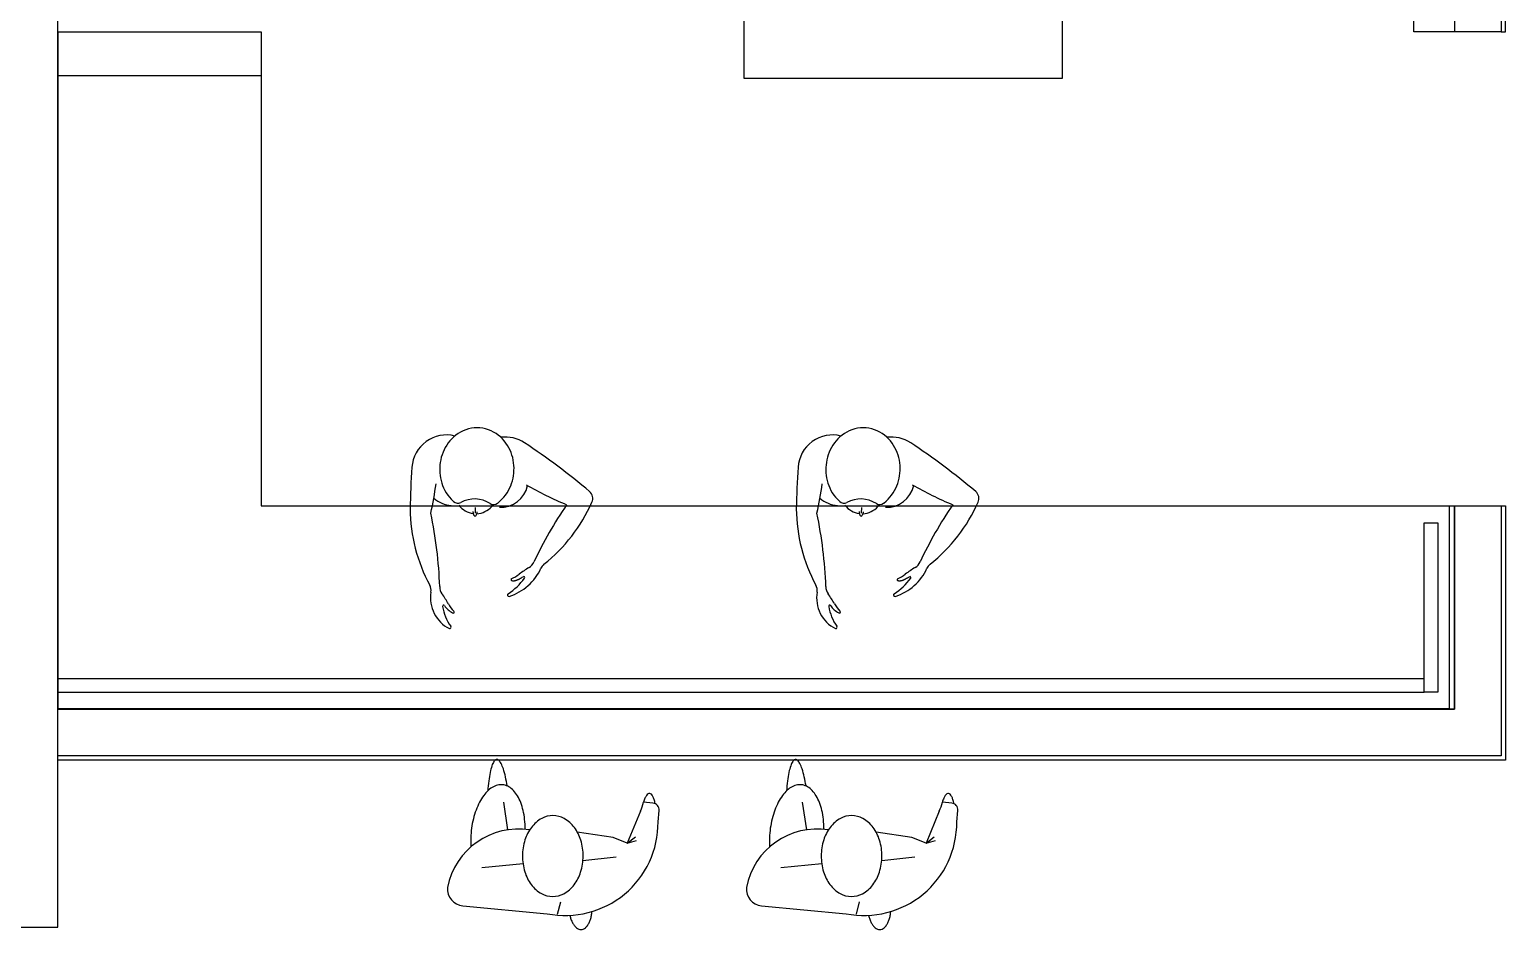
# Model space of a CAD drawing. Header units: millimetres. Extents: x -155 to 94595, y -3153 to 63413.
# Drawn here: x 81562 to 85915, y 25030 to 27683 of the extents above; entities that cross this region are included whole.
import ezdxf

# ---------------------------------------------------------------- set-up
doc = ezdxf.new("R2010")
doc.units = ezdxf.units.MM
for name, color, linetype in [('4', 251, 'Continuous'), ('int', 185, 'Continuous'), ('section', 2, 'Continuous'), ('wall', 5, 'Continuous')]:
    doc.layers.add(name, color=color, linetype=linetype)

msp = doc.modelspace()

# ---------------------------------------------------------------- linework, layer by layer
at = {"layer": '4'}
msp.add_lwpolyline([(84607.365, 27877.627), (84607.365, 27539.135), (83669.865, 27539.135), (83669.865, 27877.627)], close=True, dxfattribs=at)
at = {"layer": 'int'}
for p, q in [((85902.165, 28876.983), (85902.165, 27676.983)), ((85914.865, 27676.983), (85914.865, 28876.983)), ((81644.865, 25679.241), (81644.865, 27676.983)), ((81644.865, 27676.983), (82244.865, 27676.983)), ((81644.865, 27676.983), (81644.865, 25679.241)), ((82244.865, 27676.983), (82244.865, 26279.241)), ((85902.165, 27676.983), (85764.865, 27676.983)), ((85902.165, 27676.983), (85914.865, 27676.983)), ((81646.428, 27547.876), (82244.865, 27547.876)), ((81646.428, 25680.805), (81646.428, 27547.876)), ((82244.865, 27547.876), (82244.865, 26279.241)), ((82801.587, 26470.647), (82796.587, 26464.349)), ((82807.044, 26476.638), (82801.587, 26470.647)), ((82812.948, 26482.274), (82807.044, 26476.638)), ((82819.287, 26487.508), (82812.948, 26482.274)), ((82826.04, 26492.291), (82819.287, 26487.508)), ((82833.18, 26496.571), (82826.04, 26492.291)), ((82840.674, 26500.3), (82833.18, 26496.571)), ((82848.479, 26503.431), (82840.674, 26500.3)), ((82856.546, 26505.921), (82848.479, 26503.431)), ((82864.817, 26507.734), (82856.546, 26505.921)), ((82873.23, 26508.843), (82864.817, 26507.734)), ((82881.719, 26509.228), (82873.23, 26508.843)), ((82890.213, 26508.882), (82881.719, 26509.228)), ((82898.642, 26507.807), (82890.213, 26508.882)), ((82906.937, 26506.017), (82898.642, 26507.807)), ((82915.033, 26503.537), (82906.937, 26506.017)), ((82922.87, 26500.399), (82915.033, 26503.537)), ((82930.395, 26496.643), (82922.87, 26500.399)), ((82937.56, 26492.317), (82930.395, 26496.643)), ((82944.329, 26487.469), (82937.56, 26492.317)), ((82950.67, 26482.153), (82944.329, 26487.469)), ((82956.562, 26476.42), (82950.67, 26482.153)), ((82961.988, 26470.322), (82956.562, 26476.42)), ((82966.939, 26463.908), (82961.988, 26470.322)), ((83940.435, 26470.647), (83935.435, 26464.349)), ((83945.892, 26476.638), (83940.435, 26470.647)), ((83951.796, 26482.274), (83945.892, 26476.638)), ((83958.134, 26487.508), (83951.796, 26482.274)), ((83964.888, 26492.291), (83958.134, 26487.508)), ((83972.028, 26496.571), (83964.888, 26492.291)), ((83979.522, 26500.3), (83972.028, 26496.571)), ((83987.327, 26503.431), (83979.522, 26500.3)), ((83995.394, 26505.921), (83987.327, 26503.431)), ((84003.665, 26507.734), (83995.394, 26505.921)), ((84012.078, 26508.843), (84003.665, 26507.734)), ((84020.567, 26509.228), (84012.078, 26508.843)), ((84029.061, 26508.882), (84020.567, 26509.228)), ((84037.49, 26507.807), (84029.061, 26508.882)), ((84045.785, 26506.017), (84037.49, 26507.807)), ((84053.881, 26503.537), (84045.785, 26506.017)), ((84061.718, 26500.399), (84053.881, 26503.537)), ((84069.243, 26496.643), (84061.718, 26500.399)), ((84076.408, 26492.317), (84069.243, 26496.643)), ((84083.177, 26487.469), (84076.408, 26492.317)), ((84089.518, 26482.153), (84083.177, 26487.469)), ((84095.41, 26476.42), (84089.518, 26482.153)), ((84100.836, 26470.322), (84095.41, 26476.42)), ((84105.787, 26463.908), (84100.836, 26470.322)), ((82778.458, 26429.569), (82776.186, 26422.175)), ((82781.176, 26436.853), (82778.458, 26429.569)), ((82784.343, 26444.002), (82781.176, 26436.853)), ((82787.965, 26450.99), (82784.343, 26444.002)), ((82792.046, 26457.783), (82787.965, 26450.99)), ((82796.587, 26464.349), (82792.046, 26457.783)), ((82971.41, 26457.223), (82966.939, 26463.908)), ((82975.401, 26450.31), (82971.41, 26457.223)), ((82978.915, 26443.206), (82975.401, 26450.31)), ((82981.957, 26435.948), (82978.915, 26443.206)), ((82984.532, 26428.564), (82981.957, 26435.948)), ((82986.648, 26421.083), (82984.532, 26428.564)), ((83917.306, 26429.569), (83915.034, 26422.175)), ((83920.024, 26436.853), (83917.306, 26429.569)), ((83923.191, 26444.002), (83920.024, 26436.853)), ((83926.813, 26450.99), (83923.191, 26444.002)), ((83930.894, 26457.783), (83926.813, 26450.99)), ((83935.435, 26464.349), (83930.894, 26457.783)), ((84110.258, 26457.223), (84105.787, 26463.908)), ((84114.249, 26450.31), (84110.258, 26457.223)), ((84117.763, 26443.206), (84114.249, 26450.31)), ((84120.805, 26435.948), (84117.763, 26443.206)), ((84123.38, 26428.564), (84120.805, 26435.948)), ((84125.496, 26421.083), (84123.38, 26428.564)), ((82771.471, 26391.904), (82771.376, 26384.25)), ((82771.376, 26384.25), (82771.714, 26376.595)), ((82771.999, 26399.539), (82771.471, 26391.904)), ((82772.96, 26407.141), (82771.999, 26399.539)), ((82774.354, 26414.692), (82772.96, 26407.141)), ((82776.186, 26422.175), (82774.354, 26414.692)), ((82988.311, 26413.529), (82986.648, 26421.083)), ((82989.528, 26405.922), (82988.311, 26413.529)), ((82990.303, 26398.282), (82989.528, 26405.922)), ((82990.019, 26375.338), (82990.547, 26382.974)), ((82990.642, 26390.627), (82990.303, 26398.282)), ((82990.547, 26382.974), (82990.642, 26390.627)), ((83910.319, 26391.904), (83910.224, 26384.25)), ((83910.224, 26384.25), (83910.562, 26376.595)), ((83910.847, 26399.539), (83910.319, 26391.904)), ((83911.807, 26407.141), (83910.847, 26399.539)), ((83913.202, 26414.692), (83911.807, 26407.141)), ((83915.034, 26422.175), (83913.202, 26414.692)), ((84127.159, 26413.529), (84125.496, 26421.083)), ((84128.376, 26405.922), (84127.159, 26413.529)), ((84129.151, 26398.282), (84128.376, 26405.922)), ((84128.867, 26375.338), (84129.395, 26382.974)), ((84129.49, 26390.627), (84129.151, 26398.282)), ((84129.395, 26382.974), (84129.49, 26390.627)), ((82771.714, 26376.595), (82772.49, 26368.956)), ((82772.49, 26368.956), (82773.706, 26361.349)), ((82773.706, 26361.349), (82775.369, 26353.794)), ((82775.369, 26353.794), (82777.485, 26346.313)), ((82777.485, 26346.313), (82780.06, 26338.929)), ((82780.06, 26338.929), (82783.101, 26331.671)), ((82977.675, 26330.875), (82980.843, 26338.024)), ((82980.843, 26338.024), (82983.56, 26345.309)), ((82983.56, 26345.309), (82985.832, 26352.703)), ((82985.832, 26352.703), (82987.664, 26360.186)), ((82987.664, 26360.186), (82989.058, 26367.737)), ((82989.058, 26367.737), (82990.019, 26375.338)), ((83910.562, 26376.595), (83911.338, 26368.956)), ((83911.338, 26368.956), (83912.554, 26361.349)), ((83912.554, 26361.349), (83914.217, 26353.794)), ((83914.217, 26353.794), (83916.333, 26346.313)), ((83916.333, 26346.313), (83918.908, 26338.929)), ((83918.908, 26338.929), (83921.949, 26331.671)), ((84116.523, 26330.875), (84119.691, 26338.024)), ((84119.691, 26338.024), (84122.408, 26345.309)), ((84122.408, 26345.309), (84124.68, 26352.703)), ((84124.68, 26352.703), (84126.512, 26360.186)), ((84126.512, 26360.186), (84127.906, 26367.737)), ((84127.906, 26367.737), (84128.867, 26375.338)), ((82783.101, 26331.671), (82786.615, 26324.568)), ((82786.615, 26324.568), (82790.606, 26317.654)), ((82790.606, 26317.654), (82795.077, 26310.969)), ((82795.077, 26310.969), (82800.028, 26304.555)), ((82800.028, 26304.555), (82805.454, 26298.457)), ((82805.454, 26298.457), (82811.346, 26292.724)), ((82949.071, 26292.603), (82954.975, 26298.239)), ((82954.975, 26298.239), (82960.432, 26304.23)), ((82960.432, 26304.23), (82965.432, 26310.529)), ((82965.432, 26310.529), (82969.973, 26317.094)), ((82969.973, 26317.094), (82974.053, 26323.888)), ((82974.053, 26323.888), (82977.675, 26330.875)), ((83921.949, 26331.671), (83925.463, 26324.568)), ((83925.463, 26324.568), (83929.454, 26317.654)), ((83929.454, 26317.654), (83933.925, 26310.969)), ((83933.925, 26310.969), (83938.876, 26304.555)), ((83938.876, 26304.555), (83944.302, 26298.457)), ((83944.302, 26298.457), (83950.194, 26292.724)), ((84087.919, 26292.603), (84093.823, 26298.239)), ((84093.823, 26298.239), (84099.28, 26304.23)), ((84099.28, 26304.23), (84104.28, 26310.529)), ((84104.28, 26310.529), (84108.821, 26317.094)), ((84108.821, 26317.094), (84112.901, 26323.888)), ((84112.901, 26323.888), (84116.523, 26330.875)), ((82244.865, 26279.241), (85748.865, 26279.241)), ((82244.865, 26279.241), (85764.865, 26279.241)), ((82811.346, 26292.724), (82812.372, 26291.808)), ((82869.366, 26261.877), (82869.382, 26261.691)), ((82869.382, 26261.691), (82869.454, 26260.916)), ((82869.454, 26260.916), (82869.549, 26260.068)), ((82869.549, 26260.068), (82869.677, 26259.132)), ((82869.677, 26259.132), (82869.846, 26258.098)), ((82869.846, 26258.098), (82870.074, 26256.952)), ((82870.074, 26256.952), (82870.379, 26255.688)), ((82870.379, 26255.688), (82870.79, 26254.317)), ((82870.79, 26254.317), (82871.341, 26252.873)), ((82871.341, 26252.873), (82872.068, 26251.441)), ((82872.068, 26251.441), (82872.994, 26250.168)), ((82872.994, 26250.168), (82874.113, 26249.252)), ((82876.398, 26274.27), (82875.709, 26257.347)), ((82876.64, 26249.149), (82877.829, 26249.97)), ((82877.829, 26249.97), (82878.856, 26251.164)), ((82878.856, 26251.164), (82879.697, 26252.532)), ((82879.697, 26252.532), (82880.363, 26253.926)), ((82880.363, 26253.926), (82880.885, 26255.26)), ((82880.885, 26255.26), (82881.292, 26256.494)), ((82881.292, 26256.494), (82881.612, 26257.618)), ((82881.612, 26257.618), (82881.865, 26258.636)), ((82881.865, 26258.636), (82882.068, 26259.557)), ((82882.068, 26259.557), (82882.233, 26260.395)), ((82882.233, 26260.395), (82882.368, 26261.161)), ((82882.368, 26261.161), (82882.398, 26261.346)), ((82941.639, 26286.542), (82942.733, 26287.369)), ((82942.733, 26287.369), (82949.071, 26292.603)), ((83950.194, 26292.724), (83951.22, 26291.808)), ((84008.214, 26261.877), (84008.23, 26261.691)), ((84008.23, 26261.691), (84008.302, 26260.916)), ((84008.302, 26260.916), (84008.397, 26260.068)), ((84008.397, 26260.068), (84008.525, 26259.132)), ((84008.525, 26259.132), (84008.694, 26258.098)), ((84008.694, 26258.098), (84008.922, 26256.952)), ((84008.922, 26256.952), (84009.227, 26255.688)), ((84009.227, 26255.688), (84009.638, 26254.317)), ((84009.638, 26254.317), (84010.189, 26252.873)), ((84010.189, 26252.873), (84010.916, 26251.441)), ((84010.916, 26251.441), (84011.842, 26250.168)), ((84011.842, 26250.168), (84012.961, 26249.252)), ((84015.246, 26274.27), (84014.556, 26257.347)), ((84015.488, 26249.149), (84016.677, 26249.97)), ((84016.677, 26249.97), (84017.704, 26251.164)), ((84017.704, 26251.164), (84018.545, 26252.532)), ((84018.545, 26252.532), (84019.211, 26253.926)), ((84019.211, 26253.926), (84019.733, 26255.26)), ((84019.733, 26255.26), (84020.14, 26256.494)), ((84020.14, 26256.494), (84020.46, 26257.618)), ((84020.46, 26257.618), (84020.713, 26258.636)), ((84020.713, 26258.636), (84020.916, 26259.557)), ((84020.916, 26259.557), (84021.081, 26260.395)), ((84021.081, 26260.395), (84021.216, 26261.161)), ((84021.216, 26261.161), (84021.246, 26261.346)), ((84080.487, 26286.542), (84081.581, 26287.369)), ((84081.581, 26287.369), (84087.919, 26292.603)), ((85748.865, 26279.241), (85748.865, 25680.805)), ((85764.865, 26279.241), (85914.865, 26279.241)), ((85764.865, 26279.241), (85764.865, 25679.241)), ((85764.865, 25679.241), (85764.865, 26279.241)), ((85902.165, 26279.241), (85902.165, 25541.941)), ((85914.865, 26279.241), (85914.865, 25529.241)), ((82874.113, 26249.252), (82875.363, 26248.885)), ((82875.363, 26248.885), (82876.64, 26249.149)), ((84012.961, 26249.252), (84014.211, 26248.885)), ((84014.211, 26248.885), (84015.488, 26249.149)), ((82981.879, 26062.267), (82981.821, 26061.037)), ((82981.821, 26061.037), (82982.256, 26059.952)), ((82982.357, 26063.53), (82981.879, 26062.267)), ((82982.256, 26059.952), (82983.147, 26059.103)), ((82982.396, 26063.76), (82982.357, 26063.53)), ((82983.147, 26059.103), (82984.365, 26058.52)), ((82984.365, 26058.52), (82985.744, 26058.179)), ((82985.744, 26058.179), (82987.149, 26058.027)), ((82987.149, 26058.027), (82988.493, 26058.005)), ((82988.493, 26058.005), (82989.735, 26058.069)), ((82989.735, 26058.069), (82990.86, 26058.184)), ((82990.86, 26058.184), (82991.874, 26058.329)), ((82991.874, 26058.329), (82992.785, 26058.49)), ((82992.785, 26058.49), (82993.607, 26058.658)), ((82993.607, 26058.658), (82994.353, 26058.828)), ((82994.353, 26058.828), (82995.034, 26058.998)), ((82995.034, 26058.998), (82995.662, 26059.167)), ((82995.662, 26059.167), (82996.244, 26059.334)), ((82996.244, 26059.334), (82996.788, 26059.498)), ((82996.788, 26059.498), (82997.301, 26059.661)), ((82997.301, 26059.661), (82997.789, 26059.822)), ((82997.789, 26059.822), (82998.256, 26059.984)), ((82998.256, 26059.984), (82998.707, 26060.145)), ((82998.707, 26060.145), (82999.147, 26060.307)), ((82999.147, 26060.307), (82999.578, 26060.472)), ((82999.578, 26060.472), (83000.003, 26060.64)), ((83000.003, 26060.64), (83000.427, 26060.813)), ((83000.427, 26060.813), (83000.853, 26060.991)), ((83000.853, 26060.991), (83001.283, 26061.177)), ((83001.283, 26061.177), (83001.72, 26061.372)), ((83001.72, 26061.372), (83002.17, 26061.579)), ((83002.17, 26061.579), (83002.634, 26061.799)), ((83002.634, 26061.799), (83003.117, 26062.036)), ((83003.117, 26062.036), (83003.625, 26062.292)), ((83003.625, 26062.292), (83004.16, 26062.574)), ((83004.16, 26062.574), (83004.731, 26062.885)), ((83004.731, 26062.885), (83005.341, 26063.232)), ((83005.341, 26063.232), (83005.998, 26063.624)), ((83005.998, 26063.624), (83006.512, 26063.948)), ((84120.727, 26062.267), (84120.669, 26061.037)), ((84120.669, 26061.037), (84121.104, 26059.952)), ((84121.205, 26063.53), (84120.727, 26062.267)), ((84121.104, 26059.952), (84121.995, 26059.103)), ((84121.244, 26063.76), (84121.205, 26063.53)), ((84121.995, 26059.103), (84123.213, 26058.52)), ((84123.213, 26058.52), (84124.592, 26058.179)), ((84124.592, 26058.179), (84125.997, 26058.027)), ((84125.997, 26058.027), (84127.341, 26058.005)), ((84127.341, 26058.005), (84128.583, 26058.069)), ((84128.583, 26058.069), (84129.708, 26058.184)), ((84129.708, 26058.184), (84130.722, 26058.329)), ((84130.722, 26058.329), (84131.633, 26058.49)), ((84131.633, 26058.49), (84132.455, 26058.658)), ((84132.455, 26058.658), (84133.201, 26058.828)), ((84133.201, 26058.828), (84133.882, 26058.998)), ((84133.882, 26058.998), (84134.51, 26059.167)), ((84134.51, 26059.167), (84135.092, 26059.334)), ((84135.092, 26059.334), (84135.635, 26059.498)), ((84135.635, 26059.498), (84136.149, 26059.661)), ((84136.149, 26059.661), (84136.637, 26059.822)), ((84136.637, 26059.822), (84137.104, 26059.984)), ((84137.104, 26059.984), (84137.555, 26060.145)), ((84137.555, 26060.145), (84137.995, 26060.307)), ((84137.995, 26060.307), (84138.425, 26060.472)), ((84138.425, 26060.472), (84138.851, 26060.64)), ((84138.851, 26060.64), (84139.275, 26060.813)), ((84139.275, 26060.813), (84139.701, 26060.991)), ((84139.701, 26060.991), (84140.131, 26061.177)), ((84140.131, 26061.177), (84140.568, 26061.372)), ((84140.568, 26061.372), (84141.018, 26061.579)), ((84141.018, 26061.579), (84141.482, 26061.799)), ((84141.482, 26061.799), (84141.965, 26062.036)), ((84141.965, 26062.036), (84142.472, 26062.292)), ((84142.472, 26062.292), (84143.008, 26062.574)), ((84143.008, 26062.574), (84143.578, 26062.885)), ((84143.578, 26062.885), (84144.189, 26063.232)), ((84144.189, 26063.232), (84144.846, 26063.624)), ((84144.846, 26063.624), (84145.36, 26063.948)), ((85764.865, 25679.241), (81644.865, 25679.241)), ((81644.865, 25679.241), (81644.865, 25679.241)), ((81644.865, 25679.241), (85764.865, 25679.241)), ((85748.865, 25680.805), (81646.428, 25680.805)), ((85902.165, 25541.941), (81644.865, 25541.941)), ((85914.865, 25529.241), (81644.865, 25529.241)), ((82972.772, 25323.761), (82960.368, 25405.425)), ((83400.467, 25402.468), (83372.781, 25405.077)), ((83415.366, 25347.038), (83418.41, 25380.719)), ((83853.945, 25323.761), (83841.542, 25405.425)), ((84281.641, 25402.468), (84253.955, 25405.077)), ((84296.54, 25347.038), (84299.584, 25380.719)), ((83363.453, 25378.924), (83324.608, 25284.472)), ((84244.627, 25378.924), (84205.782, 25284.472)), ((83282.659, 25301.137), (83177.311, 25317.088)), ((83324.608, 25284.472), (83282.659, 25301.137)), ((83324.608, 25284.472), (83348.746, 25303.312)), ((83324.608, 25284.472), (83352.213, 25292.324)), ((84163.832, 25301.137), (84058.485, 25317.088)), ((84205.782, 25284.472), (84163.832, 25301.137)), ((84205.782, 25284.472), (84229.92, 25303.312)), ((84205.782, 25284.472), (84233.387, 25292.324)), ((83017.147, 25223.04), (82896.18, 25211.195)), ((83292.082, 25242.784), (83193.858, 25232.135)), ((83898.321, 25223.04), (83777.354, 25211.195)), ((84173.256, 25242.784), (84075.032, 25232.135)), ((82839.799, 25099.605), (83088.804, 25076.313)), ((83119.162, 25075.263), (83128.319, 25111.05)), ((83720.973, 25099.605), (83969.978, 25076.313)), ((84000.335, 25075.263), (84009.493, 25111.05))]:
    msp.add_line(p, q, dxfattribs=at)
for centre, radius, start, end in [((82791.565, 26385.641), 102.304, 76.079146, 175.903437), ((82965.169, 26379.614), 102.309, 56.470322, 97.504244), ((83930.413, 26385.641), 102.304, 76.079146, 175.903437), ((84104.017, 26379.614), 102.309, 56.470322, 97.504244), ((81868.355, 24724.398), 2087.943, 49.888923, 56.469923), ((83007.202, 24724.398), 2087.943, 49.888923, 56.469923), ((84772.518, 26243.791), 2088.33, 175.904179, 179.281842), ((85911.366, 26243.791), 2088.33, 175.904179, 179.281842), ((81731.671, 26485.053), 1038.744, 347.330417, 352.170953), ((82950.66, 26356.423), 81.861, 267.666923, 347.377554), ((83541.572, 27242.88), 1038.745, 240.278423, 247.605923), ((82870.519, 26485.053), 1038.744, 347.330417, 352.170953), ((84089.508, 26356.423), 81.861, 267.666923, 347.377554), ((84680.42, 27242.88), 1038.745, 240.278423, 247.605923), ((82809.066, 26362.192), 81.862, 227.800523, 267.666923), ((82873.903, 26213.022), 86.318, 57.330223, 118.003623), ((83196.619, 26301.172), 26.268, 334.205388, 49.848483), ((83947.914, 26362.192), 81.862, 227.800523, 267.666923), ((84012.751, 26213.022), 86.318, 57.330223, 118.003623), ((84335.467, 26301.172), 26.268, 334.205388, 49.848483), ((83164.861, 26273.613), 480.523, 180.434823, 208.421623), ((81481.096, 25992.584), 1291.434, 2.141873, 11.824943), ((82824.721, 26305.602), 18.514, 228.162859, 297.86287), ((82881.01, 26323.885), 68.504, 219.230123, 260.992123), ((82875.837, 26324.096), 68.504, 274.341757, 316.103743), ((82930.452, 26301.303), 18.522, 237.48673, 307.158141), ((84214.25, 25558.565), 1290.561, 145.880313, 154.508378), ((82780.57, 26483.564), 480.523, 308.389153, 336.211833), ((84303.709, 26273.613), 480.523, 180.434823, 208.421623), ((82619.944, 25992.584), 1291.434, 2.141873, 11.824943), ((83963.569, 26305.602), 18.514, 228.162859, 297.86287), ((84019.858, 26323.885), 68.504, 219.230123, 260.992123), ((84014.685, 26324.096), 68.504, 274.341757, 316.103743), ((84069.3, 26301.303), 18.522, 237.48673, 307.158141), ((85353.098, 25558.565), 1290.561, 145.880313, 154.508378), ((83919.418, 26483.564), 480.523, 308.389153, 336.211833), ((82930.227, 26158.169), 153.145, 287.580073, 335.717583), ((82939.844, 26164.01), 108.906, 292.999455, 307.335115), ((83216.865, 25800.701), 347.968, 121.511063, 127.322295), ((83019.792, 26124.944), 31.498, 298.858033, 339.660793), ((83098.525, 26082.242), 31.488, 128.382325, 155.719268), ((84069.075, 26158.169), 153.145, 287.580073, 335.717583), ((84078.692, 26164.01), 108.906, 292.999455, 307.335115), ((84355.713, 25800.701), 347.968, 121.511063, 127.322295), ((84158.64, 26124.944), 31.498, 298.858033, 339.660793), ((84237.373, 26082.242), 31.488, 128.382325, 155.719268), ((82714.566, 26029.914), 31.489, 350.538228, 28.429528), ((82803.057, 26039.188), 31.473, 176.974291, 217.803729), ((82860.371, 26187.511), 202.306, 303.92761, 322.965143), ((82974.585, 26135.739), 78.57, 293.975793, 303.307373), ((83019.416, 26067.51), 3.069, 322.965686, 123.308764), ((83853.413, 26029.914), 31.489, 350.538228, 28.429528), ((83941.904, 26039.188), 31.473, 176.974291, 217.803729), ((83999.219, 26187.511), 202.306, 303.92761, 322.965143), ((84113.433, 26135.739), 78.57, 293.975793, 303.307373), ((84158.264, 26067.51), 3.069, 322.965686, 123.308764), ((82846.335, 26007.96), 102.097, 170.541523, 243.086723), ((82493.976, 25819.906), 347.525, 29.31515, 35.132749), ((82892.105, 26043.491), 109.09, 209.327523, 223.641423), ((82975.251, 26016.069), 4.083, 118.75074, 287.556848), ((83985.182, 26007.96), 102.097, 170.541523, 243.086723), ((83632.824, 25819.906), 347.525, 29.31515, 35.132749), ((84030.953, 26043.491), 109.09, 209.327523, 223.641423), ((84114.099, 26016.069), 4.083, 118.75074, 287.556848), ((82782.979, 25982.968), 3.075, 36.289713, 190.241948), ((82913.188, 26003.363), 134.871, 188.932423, 216.044323), ((82848.863, 26031.189), 78.57, 216.197123, 239.776523), ((82811.234, 25965.753), 3.117, 231.93397, 51.835012), ((83921.826, 25982.968), 3.075, 36.289713, 190.241948), ((84052.036, 26003.363), 134.871, 188.932423, 216.044323), ((83987.71, 26031.189), 78.57, 216.197123, 239.776523), ((83950.082, 25965.753), 3.117, 231.93397, 51.835012), ((82800.401, 25921.441), 4.529, 266.454708, 34.447936), ((83939.249, 25921.441), 4.529, 266.454708, 34.447936), ((83071.273, 25463.218), 154.018, 161.245159, 168.769938), ((82974.954, 25496.985), 51.966, 146.70039, 162.354066), ((82942.287, 25519.242), 12.461, 109.074565, 149.775484), ((82939.74, 25523.025), 8.138, 47.471404, 100.804142), ((82925.396, 25506.762), 29.822, 25.515319, 48.283373), ((82859.474, 25471.473), 104.572, 17.640346, 27.40652), ((83952.447, 25463.218), 154.018, 161.245159, 168.769938), ((83856.128, 25496.985), 51.966, 146.70039, 162.354066), ((83823.461, 25519.242), 12.461, 109.074565, 149.775484), ((83820.914, 25523.025), 8.138, 47.471404, 100.804142), ((83806.57, 25506.762), 29.822, 25.515319, 48.283373), ((83740.648, 25471.473), 104.572, 17.640346, 27.40652), ((83449.294, 25401.307), 537.368, 172.898029, 176.033907), ((83237.373, 25428.391), 323.725, 168.449179, 173.017545), ((82723.101, 25425.778), 248.391, 12.695119, 18.152396), ((82527.75, 25380.385), 448.944, 9.302989, 12.867728), ((84330.468, 25401.307), 537.368, 172.898029, 176.033907), ((84118.547, 25428.391), 323.725, 168.449179, 173.017545), ((83604.274, 25425.778), 248.391, 12.695119, 18.152396), ((83408.924, 25380.385), 448.944, 9.302989, 12.867728), ((83021.137, 25336.028), 149.207, 143.396998, 152.323663), ((82986.751, 25361.828), 106.219, 132.309165, 143.509715), ((82964.428, 25386.56), 72.903, 118.022406, 132.418323), ((82954.58, 25405.016), 51.984, 99.971589, 117.997985), ((82952.857, 25413.416), 43.413, 79.339743, 99.652065), ((82951.959, 25410.488), 46.458, 59.498153, 78.918907), ((82944.208, 25397.66), 61.445, 43.211727, 59.342775), ((82924.166, 25378.682), 89.047, 30.68271, 43.281705), ((82890.775, 25358.559), 128.032, 20.914678, 30.802095), ((83420.514, 25398.303), 47.307, 145.657627, 157.24783), ((83396.194, 25415.347), 17.615, 124.331932, 146.806907), ((83390.34, 25423.874), 7.271, 83.927759, 124.131826), ((83389.568, 25422.626), 8.618, 43.662961, 79.698006), ((83379.214, 25412.277), 23.255, 25.832672, 44.497416), ((83902.31, 25336.028), 149.207, 143.396998, 152.323663), ((83867.925, 25361.828), 106.219, 132.309165, 143.509715), ((83845.601, 25386.56), 72.903, 118.022406, 132.418323), ((83835.754, 25405.016), 51.984, 99.971589, 117.997985), ((83834.031, 25413.416), 43.413, 79.339743, 99.652065), ((83833.132, 25410.488), 46.458, 59.498153, 78.918907), ((83825.382, 25397.66), 61.445, 43.211727, 59.342775), ((83805.34, 25378.682), 89.047, 30.68271, 43.281705), ((83771.949, 25358.559), 128.032, 20.914678, 30.802095), ((84301.688, 25398.303), 47.307, 145.657627, 157.24783), ((84277.368, 25415.347), 17.615, 124.331932, 146.806907), ((84271.513, 25423.874), 7.271, 83.927759, 124.131826), ((84270.742, 25422.626), 8.618, 43.662961, 79.698006), ((84260.388, 25412.277), 23.255, 25.832672, 44.497416), ((83101.324, 25299.403), 237.543, 159.623104, 166.165909), ((83062.24, 25314.143), 195.772, 152.2388, 159.6841), ((82848.077, 25341.922), 173.856, 12.953271, 21.013197), ((82804.146, 25331.538), 218.997, 6.11638, 13.024387), ((83259.3, 25430.814), 116.363, 333.517277, 347.222158), ((83463.412, 25379.265), 94.235, 156.660668, 164.102753), ((83347.377, 25395.786), 59.105, 16.792551, 26.773472), ((83398.696, 25382.731), 19.816, 354.170581, 84.872592), ((83291.105, 25378.019), 118.112, 11.079431, 17.157422), ((83982.498, 25299.403), 237.543, 159.623104, 166.165909), ((83943.413, 25314.143), 195.772, 152.2388, 159.6841), ((83729.251, 25341.922), 173.856, 12.953271, 21.013197), ((83685.32, 25331.538), 218.997, 6.11638, 13.024387), ((84140.474, 25430.814), 116.363, 333.517277, 347.222158), ((84344.586, 25379.265), 94.235, 156.660668, 164.102753), ((84228.551, 25395.786), 59.105, 16.792551, 26.773472), ((84279.87, 25382.731), 19.816, 354.170581, 84.872592), ((84172.279, 25378.019), 118.112, 11.079431, 17.157422), ((83128.949, 25292.378), 266.047, 166.119434, 172.185131), ((82768.649, 25327.501), 254.722, 359.443303, 6.168588), ((83118.704, 25272.917), 96.178, 118.653102, 142.868659), ((83105.201, 25297.628), 68.018, 89.766737, 118.653102), ((83141.796, 25344.711), 273.579, 258.831211, 0.487389), ((83105.201, 25297.628), 68.018, 60.880373, 89.766737), ((83091.497, 25273.028), 96.178, 36.664816, 60.880373), ((84010.123, 25292.378), 266.047, 166.119434, 172.185131), ((83649.823, 25327.501), 254.722, 359.443303, 6.168588), ((83999.877, 25272.917), 96.178, 118.653102, 142.868659), ((83986.375, 25297.628), 68.018, 89.766737, 118.653102), ((84022.97, 25344.711), 273.579, 258.831211, 0.487389), ((83986.375, 25297.628), 68.018, 60.880373, 89.766737), ((83972.671, 25273.028), 96.178, 36.664816, 60.880373), ((83003.341, 25113.381), 212.59, 80.975484, 168.97173), ((83125.58, 25291.18), 262.788, 178.035585, 183.877512), ((83137.924, 25290.952), 275.133, 172.145059, 178.076179), ((83173.784, 25246.11), 158.327, 162.49216, 179.766737), ((83140.058, 25256.748), 122.963, 142.868659, 162.49216), ((83070.012, 25257.034), 122.963, 17.041314, 36.664816), ((83036.2, 25246.67), 158.327, 359.766737, 17.041314), ((83884.515, 25113.381), 212.59, 80.975484, 168.97173), ((84006.754, 25291.18), 262.788, 178.035585, 183.877512), ((84019.098, 25290.952), 275.133, 172.145059, 178.076179), ((84054.958, 25246.11), 158.327, 162.49216, 179.766737), ((84021.232, 25256.748), 122.963, 142.868659, 162.49216), ((83951.186, 25257.034), 122.963, 17.041314, 36.664816), ((83917.374, 25246.67), 158.327, 359.766737, 17.041314), ((83173.784, 25246.11), 158.327, 179.766737, 197.041314), ((83036.2, 25246.67), 158.327, 342.49216, 359.766737), ((84054.958, 25246.11), 158.327, 179.766737, 197.041314), ((83917.374, 25246.67), 158.327, 342.49216, 359.766737), ((83139.972, 25235.746), 122.963, 197.041314, 216.664816), ((83118.487, 25219.752), 96.178, 216.664816, 240.880373), ((83091.281, 25219.862), 96.178, 298.653102, 322.868659), ((83069.926, 25236.031), 122.963, 322.868659, 342.49216), ((84021.146, 25235.746), 122.963, 197.041314, 216.664816), ((83999.661, 25219.752), 96.178, 216.664816, 240.880373), ((83972.454, 25219.862), 96.178, 298.653102, 322.868659), ((83951.1, 25236.031), 122.963, 322.868659, 342.49216), ((82844.459, 25149.388), 50, 174.652181, 264.652171), ((83104.783, 25195.151), 68.018, 240.880373, 269.766737), ((83104.783, 25195.151), 68.018, 269.766737, 298.653102), ((83725.633, 25149.388), 50, 174.652181, 264.652171), ((83985.957, 25195.151), 68.018, 240.880373, 269.766737), ((83985.957, 25195.151), 68.018, 269.766737, 298.653102), ((83106.376, 25091.683), 114.451, 349.686639, 355.487533), ((83987.55, 25091.683), 114.451, 349.686639, 355.487533), ((83253.298, 25094.202), 100.63, 193.069252, 199.853914), ((83232.774, 25086.674), 78.769, 199.774128, 207.907681), ((83213.296, 25076.23), 56.668, 207.792768, 217.92804), ((83198.774, 25064.79), 38.181, 217.782699, 230.974677), ((83190.829, 25054.929), 25.518, 230.890599, 248.143004), ((83188.373, 25049.003), 19.104, 248.362778, 269.266484), ((83188.194, 25048.365), 18.464, 269.79739, 291.177188), ((83186.251, 25053.022), 23.51, 291.491843, 309.709647), ((83179.104, 25061.666), 34.726, 309.670666, 323.724044), ((83165.252, 25071.995), 52.004, 323.579133, 334.312816), ((83145.888, 25081.485), 73.569, 334.18903, 342.702398), ((83124.628, 25088.258), 95.881, 342.615551, 349.747769), ((84134.472, 25094.202), 100.63, 193.069252, 199.853914), ((84113.948, 25086.674), 78.769, 199.774128, 207.907681), ((84094.47, 25076.23), 56.668, 207.792768, 217.92804), ((84079.948, 25064.79), 38.181, 217.782699, 230.974677), ((84072.003, 25054.929), 25.518, 230.890599, 248.143004), ((84069.547, 25049.003), 19.104, 248.362778, 269.266484), ((84069.368, 25048.365), 18.464, 269.79739, 291.177188), ((84067.425, 25053.022), 23.51, 291.491843, 309.709647), ((84060.278, 25061.666), 34.726, 309.670666, 323.724044), ((84046.426, 25071.995), 52.004, 323.579133, 334.312816), ((84027.062, 25081.485), 73.569, 334.18903, 342.702398), ((84005.802, 25088.258), 95.881, 342.615551, 349.747769)]:
    msp.add_arc(centre, radius, start, end, dxfattribs=at)
at = {"layer": 'section'}
msp.add_lwpolyline([(85764.865, 26279.241), (85764.865, 25679.241), (81644.865, 25679.241)], dxfattribs=at)
for points in [[(85674.865, 26229.241), (85714.865, 26229.241), (85714.865, 25729.241), (85674.865, 25729.241)], [(81644.865, 25729.241), (85674.865, 25729.241), (85674.865, 25769.241), (81644.865, 25769.241)]]:
    msp.add_lwpolyline(points, close=True, dxfattribs=at)
at = {"layer": 'wall'}
for points in [[(80059.256, 25157.04), (80059.251, 25036.996), (81645.102, 25036.976), (81645.102, 31258.654), (81475.102, 31258.654), (81475.102, 25157)], [(85764.865, 28876.983), (85764.865, 27676.983), (85644.865, 27676.983), (85644.865, 28876.983)]]:
    msp.add_lwpolyline(points, close=True, dxfattribs=at)

doc.saveas('drawing.dxf')
